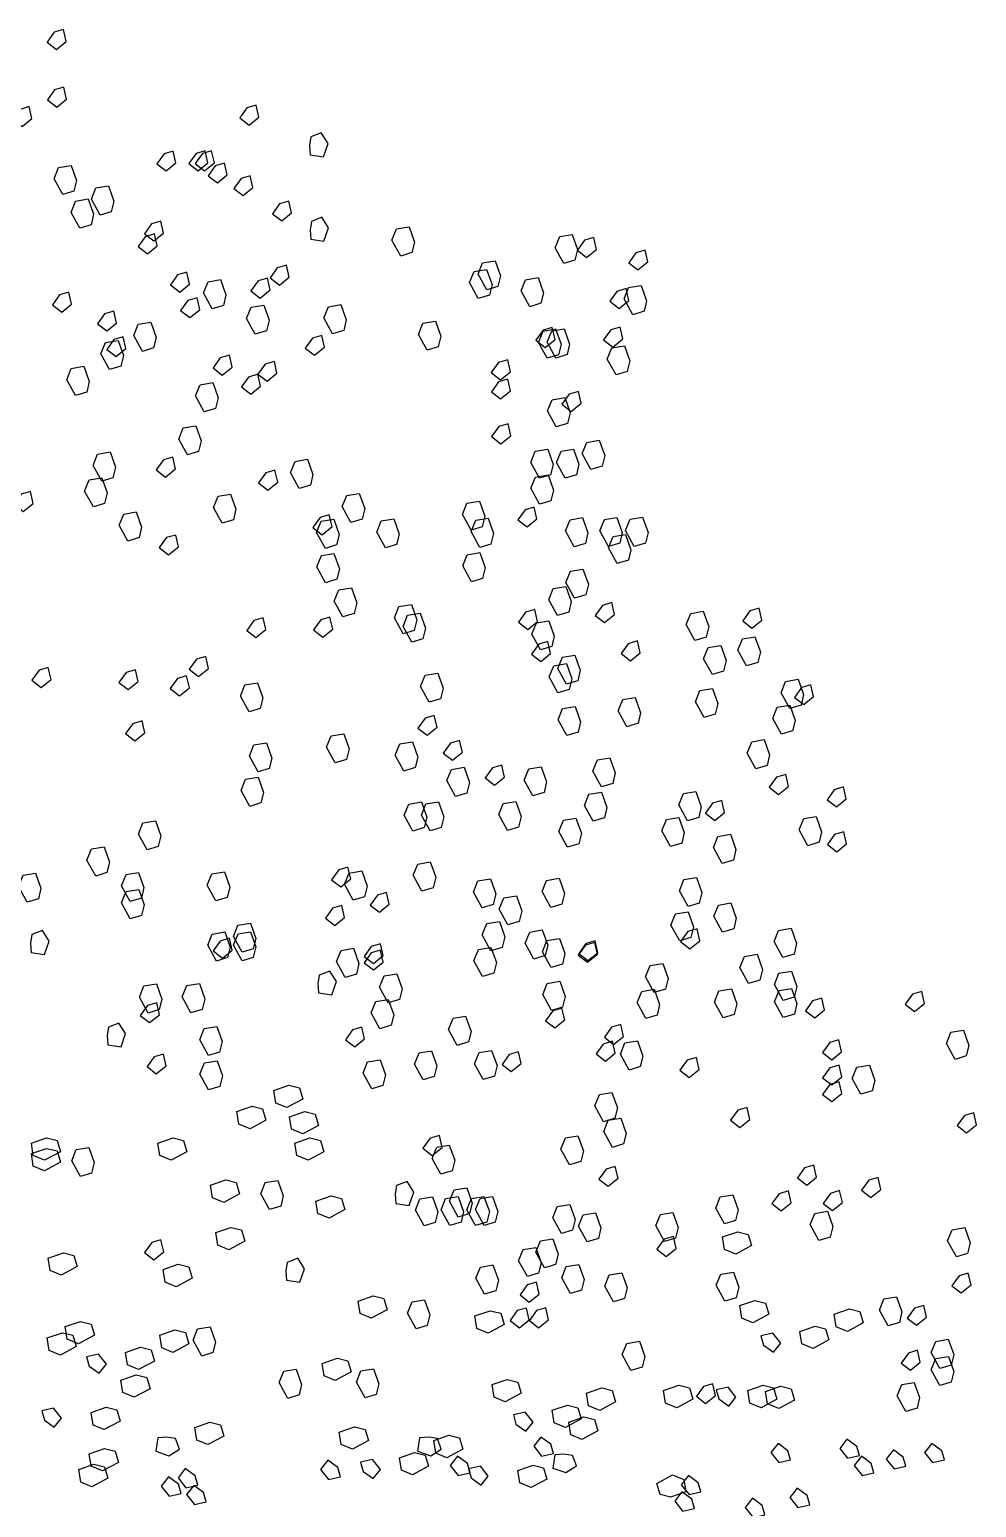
# Model space of a CAD drawing. Header units: millimetres. Extents: x 42.8 to 56.1, y 231.3 to 241.4.
# Drawn here: x 45.813 to 47.273, y 235.36 to 237.64 of the extents above; entities that cross this region are included whole.
import ezdxf

# ---------------------------------------------------------------- set-up
doc = ezdxf.new("R2010")
doc.units = ezdxf.units.MM
doc.layers.add('arbres', color=7, linetype='Continuous')

# ---------------------------------------------------------------- blocks, each defined once
blk = doc.blocks.new('arbre4')
at = {"layer": 'arbres'}
for points in [[(45.8397, 237.6208), (45.854, 237.6097), (45.8692, 237.622), (45.865, 237.6404), (45.8508, 237.6362)], [(45.8402, 237.5318), (45.8546, 237.5207), (45.8698, 237.5331), (45.8656, 237.5514), (45.8513, 237.5472)], [(45.7868, 237.5018), (45.8011, 237.4907), (45.8163, 237.5031), (45.8121, 237.5214), (45.7979, 237.5172)], [(46.1369, 237.5041), (46.1512, 237.493), (46.1664, 237.5053), (46.1622, 237.5236), (46.148, 237.5194)], [(46.2456, 237.4471), (46.266, 237.4442), (46.273, 237.4646), (46.2627, 237.4809), (46.2464, 237.4747), (46.2445, 237.4614)], [(46.0089, 237.4334), (46.0232, 237.4222), (46.0384, 237.4346), (46.0342, 237.4529), (46.02, 237.4487)], [(46.0583, 237.4337), (46.0726, 237.4226), (46.0878, 237.4349), (46.0836, 237.4532), (46.0694, 237.449)], [(46.0682, 237.4337), (46.0825, 237.4226), (46.0977, 237.4349), (46.0935, 237.4533), (46.0793, 237.4491)], [(45.8638, 237.3858), (45.8504, 237.4102), (45.8574, 237.4276), (45.8767, 237.4307), (45.885, 237.4073), (45.8811, 237.391)], [(46.088, 237.4148), (46.1024, 237.4037), (46.1176, 237.416), (46.1134, 237.4343), (46.0991, 237.4302)], [(46.1277, 237.3953), (46.142, 237.3842), (46.1572, 237.3965), (46.153, 237.4148), (46.1388, 237.4106)], [(45.8901, 237.3339), (45.8767, 237.3583), (45.8837, 237.3757), (45.9031, 237.3789), (45.9114, 237.3555), (45.9074, 237.3391)], [(45.9213, 237.3541), (45.9079, 237.3785), (45.915, 237.3959), (45.9343, 237.3991), (45.9426, 237.3757), (45.9386, 237.3593)], [(46.1872, 237.3561), (46.2016, 237.345), (46.2168, 237.3573), (46.2126, 237.3756), (46.1983, 237.3715)], [(45.9898, 237.3252), (46.0041, 237.3141), (46.0193, 237.3264), (46.0151, 237.3447), (46.0009, 237.3405)], [(46.2464, 237.3168), (46.2668, 237.3139), (46.2738, 237.3343), (46.2635, 237.3506), (46.2473, 237.3444), (46.2453, 237.3311)], [(46.3851, 237.2909), (46.3717, 237.3152), (46.3788, 237.3326), (46.3981, 237.3358), (46.4064, 237.3124), (46.4024, 237.2961)], [(45.98, 237.3054), (45.9944, 237.2942), (46.0096, 237.3066), (46.0054, 237.3249), (45.9911, 237.3207)], [(46.6368, 237.2792), (46.6234, 237.3036), (46.6304, 237.321), (46.6497, 237.3242), (46.658, 237.3008), (46.654, 237.2844)], [(46.6577, 237.2998), (46.672, 237.2887), (46.6872, 237.301), (46.6831, 237.3193), (46.6688, 237.3152)], [(46.7369, 237.2805), (46.7512, 237.2694), (46.7664, 237.2817), (46.7622, 237.3001), (46.748, 237.2959)], [(46.0298, 237.2464), (46.0442, 237.2352), (46.0594, 237.2476), (46.0552, 237.2659), (46.0409, 237.2617)], [(46.1836, 237.2572), (46.198, 237.2461), (46.2132, 237.2584), (46.209, 237.2768), (46.1947, 237.2726)], [(46.5047, 237.2254), (46.4913, 237.2498), (46.4983, 237.2672), (46.5177, 237.2703), (46.526, 237.2469), (46.522, 237.2306)], [(46.5179, 237.2387), (46.5045, 237.2631), (46.5115, 237.2805), (46.5308, 237.2837), (46.5391, 237.2603), (46.5351, 237.2439)], [(46.0944, 237.2095), (46.081, 237.2339), (46.088, 237.2513), (46.1073, 237.2545), (46.1156, 237.2311), (46.1117, 237.2147)], [(46.1541, 237.2373), (46.1684, 237.2261), (46.1836, 237.2385), (46.1794, 237.2568), (46.1652, 237.2526)], [(46.5842, 237.2127), (46.5708, 237.237), (46.5778, 237.2544), (46.5972, 237.2576), (46.6055, 237.2342), (46.6015, 237.2179)], [(46.7432, 237.2004), (46.7298, 237.2248), (46.7368, 237.2422), (46.7561, 237.2454), (46.7644, 237.222), (46.7605, 237.2056)], [(45.8479, 237.2155), (45.8622, 237.2044), (45.8774, 237.2167), (45.8732, 237.2351), (45.859, 237.2309)], [(46.0456, 237.2069), (46.0599, 237.1958), (46.0751, 237.2081), (46.0709, 237.2264), (46.0567, 237.2223)], [(46.7076, 237.221), (46.722, 237.2099), (46.7372, 237.2222), (46.733, 237.2406), (46.7187, 237.2364)], [(45.9172, 237.1863), (45.9316, 237.1752), (45.9468, 237.1875), (45.9426, 237.2058), (45.9284, 237.2017)], [(46.1608, 237.1702), (46.1474, 237.1946), (46.1545, 237.212), (46.1738, 237.2152), (46.1821, 237.1918), (46.1781, 237.1754)], [(46.28, 237.171), (46.2666, 237.1954), (46.2736, 237.2127), (46.2929, 237.2159), (46.3012, 237.1925), (46.2973, 237.1762)], [(45.9867, 237.1438), (45.9733, 237.1681), (45.9803, 237.1855), (45.9996, 237.1887), (46.0079, 237.1653), (46.004, 237.149)], [(46.4258, 237.1454), (46.4124, 237.1698), (46.4194, 237.1872), (46.4387, 237.1904), (46.447, 237.167), (46.4431, 237.1506)], [(46.5937, 237.161), (46.608, 237.1499), (46.6232, 237.1622), (46.619, 237.1805), (46.6048, 237.1763)], [(46.6112, 237.1334), (46.5978, 237.1577), (46.6048, 237.1751), (46.6242, 237.1783), (46.6325, 237.1549), (46.6285, 237.1386)], [(46.6244, 237.1335), (46.611, 237.1578), (46.6181, 237.1752), (46.6374, 237.1784), (46.6457, 237.155), (46.6417, 237.1387)], [(46.6981, 237.1616), (46.7125, 237.1505), (46.7277, 237.1629), (46.7235, 237.1812), (46.7092, 237.177)], [(45.9361, 237.1158), (45.9227, 237.1402), (45.9297, 237.1576), (45.9491, 237.1607), (45.9574, 237.1373), (45.9534, 237.121)], [(45.9316, 237.1469), (45.946, 237.1357), (45.9612, 237.1481), (45.957, 237.1664), (45.9427, 237.1622)], [(46.238, 237.1488), (46.2523, 237.1377), (46.2675, 237.15), (46.2633, 237.1683), (46.2491, 237.1642)], [(46.7173, 237.1076), (46.7039, 237.1319), (46.7109, 237.1493), (46.7303, 237.1525), (46.7386, 237.1291), (46.7346, 237.1128)], [(46.0956, 237.1182), (46.1099, 237.1071), (46.1251, 237.1195), (46.1209, 237.1378), (46.1067, 237.1336)], [(46.1648, 237.1088), (46.1791, 237.0977), (46.1943, 237.11), (46.1902, 237.1283), (46.1759, 237.1242)], [(46.5248, 237.1111), (46.5391, 237.1), (46.5543, 237.1123), (46.5502, 237.1306), (46.5359, 237.1265)], [(45.8834, 237.0757), (45.87, 237.1001), (45.877, 237.1175), (45.8964, 237.1207), (45.9047, 237.0973), (45.9007, 237.0809)], [(46.1395, 237.0889), (46.1539, 237.0777), (46.1691, 237.0901), (46.1649, 237.1084), (46.1506, 237.1042)], [(46.0822, 237.0505), (46.0688, 237.0749), (46.0758, 237.0923), (46.0951, 237.0955), (46.1034, 237.0721), (46.0994, 237.0557)], [(46.525, 237.0814), (46.5393, 237.0703), (46.5545, 237.0827), (46.5503, 237.101), (46.5361, 237.0968)], [(46.6338, 237.0624), (46.6482, 237.0512), (46.6634, 237.0636), (46.6592, 237.0819), (46.6449, 237.0777)], [(46.6251, 237.0275), (46.6117, 237.0519), (46.6187, 237.0692), (46.6381, 237.0724), (46.6464, 237.049), (46.6424, 237.0327)], [(46.0561, 236.9841), (46.0427, 237.0085), (46.0497, 237.0259), (46.0691, 237.0291), (46.0774, 237.0057), (46.0734, 236.9893)], [(46.5254, 237.0122), (46.5398, 237.0011), (46.555, 237.0135), (46.5508, 237.0318), (46.5365, 237.0276)], [(46.5992, 236.9479), (46.5858, 236.9722), (46.5928, 236.9896), (46.6121, 236.9928), (46.6204, 236.9694), (46.6164, 236.9531)], [(46.6389, 236.9481), (46.6255, 236.9725), (46.6325, 236.9899), (46.6518, 236.993), (46.6601, 236.9697), (46.6562, 236.9533)], [(46.6785, 236.9616), (46.6651, 236.986), (46.6721, 237.0034), (46.6915, 237.0065), (46.6998, 236.9832), (46.6958, 236.9668)], [(45.924, 236.9435), (45.9106, 236.9679), (45.9176, 236.9853), (45.9369, 236.9885), (45.9452, 236.9651), (45.9413, 236.9488)], [(46.0081, 236.9611), (46.0225, 236.9499), (46.0377, 236.9623), (46.0335, 236.9806), (46.0193, 236.9764)], [(46.2285, 236.9322), (46.2151, 236.9566), (46.2222, 236.974), (46.2415, 236.9772), (46.2498, 236.9538), (46.2458, 236.9375)], [(45.911, 236.9037), (45.8976, 236.9281), (45.9046, 236.9455), (45.9239, 236.9487), (45.9322, 236.9253), (45.9283, 236.9089)], [(46.1659, 236.9407), (46.1802, 236.9296), (46.1954, 236.9419), (46.1912, 236.9603), (46.177, 236.9561)], [(46.5994, 236.9081), (46.586, 236.9325), (46.593, 236.9499), (46.6124, 236.9531), (46.6207, 236.9297), (46.6167, 236.9133)], [(45.7886, 236.9079), (45.8029, 236.8968), (45.8181, 236.9091), (45.8139, 236.9274), (45.7997, 236.9233)], [(46.1097, 236.8785), (46.0963, 236.9029), (46.1034, 236.9203), (46.1227, 236.9234), (46.131, 236.9001), (46.127, 236.8837)], [(46.3083, 236.8798), (46.2949, 236.9042), (46.3019, 236.9215), (46.3213, 236.9247), (46.3296, 236.9013), (46.3256, 236.885)], [(46.4938, 236.8677), (46.4804, 236.8921), (46.4874, 236.9095), (46.5067, 236.9127), (46.515, 236.8893), (46.511, 236.8729)], [(46.5658, 236.884), (46.5801, 236.8729), (46.5953, 236.8852), (46.5911, 236.9035), (46.5769, 236.8993)], [(45.9643, 236.8511), (45.9509, 236.8755), (45.9579, 236.8928), (45.9772, 236.896), (45.9855, 236.8726), (45.9816, 236.8563)], [(46.2496, 236.8721), (46.264, 236.8609), (46.2792, 236.8733), (46.275, 236.8916), (46.2607, 236.8874)], [(46.2689, 236.8398), (46.2555, 236.8642), (46.2625, 236.8815), (46.2818, 236.8847), (46.2901, 236.8613), (46.2861, 236.845)], [(46.3615, 236.8404), (46.3481, 236.8648), (46.3552, 236.8821), (46.3745, 236.8853), (46.3828, 236.8619), (46.3788, 236.8456)], [(46.5072, 236.8413), (46.4938, 236.8657), (46.5008, 236.8831), (46.5201, 236.8862), (46.5284, 236.8629), (46.5244, 236.8465)], [(46.6528, 236.8422), (46.6394, 236.8666), (46.6464, 236.884), (46.6657, 236.8872), (46.674, 236.8638), (46.6701, 236.8475)], [(46.7057, 236.8426), (46.6923, 236.867), (46.6994, 236.8843), (46.7187, 236.8875), (46.727, 236.8641), (46.723, 236.8478)], [(46.7455, 236.8428), (46.7321, 236.8672), (46.7391, 236.8846), (46.7584, 236.8878), (46.7667, 236.8644), (46.7628, 236.848)], [(46.0126, 236.8409), (46.027, 236.8298), (46.0422, 236.8421), (46.038, 236.8604), (46.0238, 236.8563)], [(46.7192, 236.8162), (46.7058, 236.8406), (46.7128, 236.8579), (46.7321, 236.8611), (46.7404, 236.8377), (46.7364, 236.8214)], [(46.2692, 236.7868), (46.2558, 236.8112), (46.2628, 236.8286), (46.2822, 236.8317), (46.2905, 236.8084), (46.2865, 236.792)], [(46.4943, 236.7883), (46.4809, 236.8126), (46.4879, 236.83), (46.5072, 236.8332), (46.5155, 236.8098), (46.5115, 236.7935)], [(46.6533, 236.7628), (46.6399, 236.7872), (46.6469, 236.8045), (46.6663, 236.8077), (46.6746, 236.7843), (46.6706, 236.768)], [(46.296, 236.734), (46.2826, 236.7584), (46.2896, 236.7758), (46.309, 236.7789), (46.3173, 236.7555), (46.3133, 236.7392)], [(46.627, 236.7361), (46.6136, 236.7605), (46.6206, 236.7779), (46.6399, 236.7811), (46.6482, 236.7577), (46.6443, 236.7413)], [(46.3889, 236.7081), (46.3755, 236.7325), (46.3825, 236.7499), (46.4018, 236.753), (46.4101, 236.7297), (46.4061, 236.7133)], [(46.4022, 236.6949), (46.3888, 236.7193), (46.3958, 236.7367), (46.4151, 236.7399), (46.4234, 236.7165), (46.4195, 236.7002)], [(46.5668, 236.7258), (46.5811, 236.7147), (46.5963, 236.727), (46.5921, 236.7453), (46.5779, 236.7412)], [(46.6853, 236.7364), (46.6997, 236.7253), (46.7149, 236.7377), (46.7107, 236.756), (46.6964, 236.7518)], [(46.8391, 236.6977), (46.8257, 236.7221), (46.8327, 236.7395), (46.852, 236.7427), (46.8603, 236.7193), (46.8564, 236.7029)], [(46.9127, 236.728), (46.927, 236.7169), (46.9422, 236.7292), (46.938, 236.7475), (46.9238, 236.7434)], [(46.1476, 236.7132), (46.1619, 236.7021), (46.1771, 236.7144), (46.1729, 236.7328), (46.1587, 236.7286)], [(46.2506, 236.7139), (46.265, 236.7028), (46.2802, 236.7151), (46.276, 236.7334), (46.2617, 236.7293)], [(46.6008, 236.683), (46.5874, 236.7074), (46.5945, 236.7247), (46.6138, 236.7279), (46.6221, 236.7045), (46.6181, 236.6882)], [(46.5869, 236.6765), (46.6012, 236.6654), (46.6164, 236.6777), (46.6122, 236.696), (46.598, 236.6919)], [(46.7252, 236.6774), (46.7396, 236.6663), (46.7548, 236.6786), (46.7506, 236.6969), (46.7363, 236.6927)], [(46.9188, 236.6585), (46.9054, 236.6829), (46.9124, 236.7003), (46.9317, 236.7034), (46.94, 236.6801), (46.936, 236.6637)], [(46.059, 236.6534), (46.0733, 236.6422), (46.0885, 236.6546), (46.0844, 236.6729), (46.0701, 236.6687)], [(46.6409, 236.6302), (46.6275, 236.6546), (46.6345, 236.672), (46.6539, 236.6752), (46.6622, 236.6518), (46.6582, 236.6355)], [(46.8659, 236.6449), (46.8525, 236.6693), (46.8595, 236.6867), (46.8788, 236.6899), (46.8871, 236.6665), (46.8832, 236.6501)], [(45.8162, 236.6363), (45.8305, 236.6252), (45.8457, 236.6375), (45.8415, 236.6559), (45.8273, 236.6517)], [(45.9504, 236.6329), (45.9648, 236.6218), (45.98, 236.6341), (45.9758, 236.6524), (45.9615, 236.6482)], [(46.6278, 236.6169), (46.6143, 236.6413), (46.6214, 236.6587), (46.6407, 236.6619), (46.649, 236.6385), (46.645, 236.6221)], [(46.0296, 236.6235), (46.0439, 236.6124), (46.0591, 236.6247), (46.0549, 236.643), (46.0407, 236.6389)], [(46.1513, 236.5874), (46.1379, 236.6118), (46.1449, 236.6291), (46.1643, 236.6323), (46.1726, 236.6089), (46.1686, 236.5926)], [(46.4293, 236.6024), (46.4158, 236.6268), (46.4229, 236.6442), (46.4422, 236.6473), (46.4505, 236.6239), (46.4465, 236.6076)], [(46.9854, 236.5927), (46.972, 236.6171), (46.979, 236.6345), (46.9983, 236.6377), (47.0066, 236.6143), (47.0027, 236.5979)], [(46.9925, 236.6099), (47.0068, 236.5988), (47.022, 236.6111), (47.0178, 236.6294), (47.0036, 236.6252)], [(46.734, 236.5646), (46.7206, 236.589), (46.7276, 236.6064), (46.747, 236.6096), (46.7553, 236.5862), (46.7513, 236.5698)], [(46.8531, 236.5786), (46.8397, 236.603), (46.8467, 236.6204), (46.866, 236.6236), (46.8743, 236.6002), (46.8704, 236.5838)], [(46.4117, 236.5625), (46.426, 236.5514), (46.4412, 236.5637), (46.437, 236.582), (46.4228, 236.5779)], [(46.6414, 236.5508), (46.628, 236.5752), (46.635, 236.5925), (46.6544, 236.5957), (46.6627, 236.5723), (46.6587, 236.556)], [(46.9724, 236.5529), (46.959, 236.5773), (46.966, 236.5947), (46.9853, 236.5978), (46.9936, 236.5744), (46.9897, 236.5581)], [(45.9608, 236.5539), (45.9752, 236.5427), (45.9904, 236.5551), (45.9862, 236.5734), (45.9719, 236.5692)], [(46.1651, 236.4948), (46.1517, 236.5191), (46.1588, 236.5365), (46.1781, 236.5397), (46.1864, 236.5163), (46.1824, 236.5)], [(46.2842, 236.5088), (46.2708, 236.5331), (46.2778, 236.5505), (46.2972, 236.5537), (46.3055, 236.5303), (46.3015, 236.514)], [(46.3902, 236.4962), (46.3768, 236.5206), (46.3838, 236.538), (46.4032, 236.5411), (46.4115, 236.5177), (46.4075, 236.5014)], [(46.4507, 236.5239), (46.4651, 236.5128), (46.4803, 236.5251), (46.4761, 236.5435), (46.4618, 236.5393)], [(46.933, 236.4997), (46.9196, 236.524), (46.9266, 236.5414), (46.946, 236.5446), (46.9543, 236.5212), (46.9503, 236.5049)], [(46.6949, 236.4717), (46.6815, 236.496), (46.6885, 236.5134), (46.7078, 236.5166), (46.7161, 236.4932), (46.7122, 236.4769)], [(46.4699, 236.457), (46.4565, 236.4814), (46.4635, 236.4987), (46.4829, 236.5019), (46.4912, 236.4785), (46.4872, 236.4622)], [(46.5156, 236.4855), (46.53, 236.4744), (46.5452, 236.4867), (46.541, 236.5051), (46.5268, 236.5009)], [(46.589, 236.4577), (46.5756, 236.4821), (46.5827, 236.4995), (46.602, 236.5027), (46.6103, 236.4793), (46.6063, 236.4629)], [(46.9538, 236.4712), (46.9682, 236.4601), (46.9834, 236.4724), (46.9792, 236.4908), (46.9649, 236.4866)], [(46.1522, 236.4417), (46.1388, 236.4661), (46.1459, 236.4834), (46.1652, 236.4866), (46.1735, 236.4632), (46.1695, 236.4469)], [(47.0429, 236.452), (47.0572, 236.4409), (47.0724, 236.4532), (47.0683, 236.4716), (47.054, 236.4674)], [(46.404, 236.4036), (46.3906, 236.4279), (46.3977, 236.4453), (46.417, 236.4485), (46.4253, 236.4251), (46.4213, 236.4088)], [(46.4305, 236.4037), (46.4171, 236.4281), (46.4241, 236.4455), (46.4435, 236.4487), (46.4518, 236.4253), (46.4478, 236.4089)], [(46.5497, 236.4045), (46.5363, 236.4289), (46.5433, 236.4463), (46.5626, 236.4494), (46.5709, 236.426), (46.567, 236.4097)], [(46.682, 236.4186), (46.6686, 236.443), (46.6756, 236.4603), (46.6949, 236.4635), (46.7032, 236.4401), (46.6993, 236.4238)], [(46.8276, 236.4195), (46.8142, 236.4439), (46.8212, 236.4613), (46.8406, 236.4645), (46.8489, 236.4411), (46.8449, 236.4247)], [(46.8553, 236.4311), (46.8696, 236.4199), (46.8848, 236.4323), (46.8806, 236.4506), (46.8664, 236.4464)], [(46.6425, 236.3786), (46.6291, 236.403), (46.6361, 236.4204), (46.6555, 236.4235), (46.6638, 236.4001), (46.6598, 236.3838)], [(46.8014, 236.3796), (46.788, 236.404), (46.795, 236.4214), (46.8143, 236.4246), (46.8226, 236.4012), (46.8187, 236.3848)], [(47.0132, 236.381), (46.9998, 236.4054), (47.0068, 236.4227), (47.0262, 236.4259), (47.0345, 236.4025), (47.0305, 236.3862)], [(45.9938, 236.3745), (45.9804, 236.3988), (45.9874, 236.4162), (46.0068, 236.4194), (46.0151, 236.396), (46.0111, 236.3797)], [(46.881, 236.3536), (46.8676, 236.378), (46.8746, 236.3954), (46.8939, 236.3986), (46.9022, 236.3752), (46.8983, 236.3588)], [(47.0433, 236.3828), (47.0577, 236.3717), (47.0729, 236.384), (47.0687, 236.4024), (47.0545, 236.3982)], [(45.9146, 236.3342), (45.9012, 236.3586), (45.9082, 236.376), (45.9276, 236.3792), (45.9359, 236.3558), (45.9319, 236.3394)], [(46.4179, 236.3109), (46.4045, 236.3353), (46.4115, 236.3527), (46.4308, 236.3559), (46.4391, 236.3325), (46.4352, 236.3162)], [(45.809, 236.2938), (45.7956, 236.3182), (45.8026, 236.3356), (45.8219, 236.3387), (45.8302, 236.3154), (45.8263, 236.299)], [(45.9678, 236.2948), (45.9544, 236.3192), (45.9615, 236.3366), (45.9808, 236.3398), (45.9891, 236.3164), (45.9851, 236.3)], [(46.1002, 236.2957), (46.0868, 236.32), (46.0938, 236.3374), (46.1132, 236.3406), (46.1215, 236.3172), (46.1175, 236.3009)], [(46.2785, 236.3285), (46.2928, 236.3174), (46.308, 236.3297), (46.3038, 236.348), (46.2896, 236.3439)], [(46.312, 236.297), (46.2986, 236.3214), (46.3057, 236.3388), (46.325, 236.342), (46.3333, 236.3186), (46.3293, 236.3022)], [(46.5107, 236.285), (46.4973, 236.3094), (46.5043, 236.3268), (46.5237, 236.33), (46.532, 236.3066), (46.528, 236.2903)], [(46.6166, 236.2857), (46.6032, 236.3101), (46.6102, 236.3275), (46.6296, 236.3307), (46.6379, 236.3073), (46.6339, 236.2909)], [(46.8285, 236.2871), (46.815, 236.3115), (46.8221, 236.3288), (46.8414, 236.332), (46.8497, 236.3086), (46.8457, 236.2923)], [(45.968, 236.2683), (45.9546, 236.2927), (45.9616, 236.3101), (45.981, 236.3133), (45.9893, 236.2899), (45.9853, 236.2735)], [(46.338, 236.2893), (46.3524, 236.2782), (46.3676, 236.2905), (46.3634, 236.3089), (46.3492, 236.3047)], [(46.269, 236.2691), (46.2833, 236.258), (46.2985, 236.2703), (46.2943, 236.2887), (46.2801, 236.2845)], [(46.5506, 236.2588), (46.5372, 236.2832), (46.5442, 236.3006), (46.5636, 236.3037), (46.5719, 236.2804), (46.5679, 236.264)], [(46.8817, 236.2477), (46.8683, 236.2721), (46.8753, 236.2894), (46.8946, 236.2926), (46.9029, 236.2692), (46.899, 236.2529)], [(46.1404, 236.2165), (46.127, 236.2408), (46.1341, 236.2582), (46.1534, 236.2614), (46.1617, 236.238), (46.1577, 236.2217)], [(46.5244, 236.2189), (46.511, 236.2433), (46.518, 236.2607), (46.5373, 236.2638), (46.5456, 236.2405), (46.5417, 236.2241)], [(46.8156, 236.234), (46.8021, 236.2584), (46.8092, 236.2758), (46.8285, 236.279), (46.8368, 236.2556), (46.8328, 236.2392)], [(45.8153, 236.2161), (45.8357, 236.2132), (45.8427, 236.2336), (45.8324, 236.2499), (45.8161, 236.2437), (45.8142, 236.2304)], [(46.1008, 236.203), (46.0874, 236.2273), (46.0944, 236.2447), (46.1138, 236.2479), (46.1221, 236.2245), (46.1181, 236.2082)], [(46.0957, 236.2186), (46.11, 236.2075), (46.1252, 236.2198), (46.121, 236.2381), (46.1068, 236.2339)], [(46.1405, 236.2032), (46.1271, 236.2276), (46.1342, 236.245), (46.1535, 236.2481), (46.1618, 236.2248), (46.1578, 236.2084)], [(46.5907, 236.2061), (46.5773, 236.2305), (46.5843, 236.2478), (46.6036, 236.251), (46.6119, 236.2276), (46.6079, 236.2113)], [(46.6172, 236.193), (46.6038, 236.2174), (46.6108, 236.2348), (46.6302, 236.2379), (46.6385, 236.2146), (46.6345, 236.1982)], [(46.817, 236.2331), (46.8313, 236.222), (46.8465, 236.2343), (46.8424, 236.2526), (46.8281, 236.2484)], [(46.9746, 236.2085), (46.9612, 236.2329), (46.9682, 236.2503), (46.9875, 236.2535), (46.9958, 236.2301), (46.9919, 236.2138)], [(46.2996, 236.1777), (46.2862, 236.2021), (46.2932, 236.2195), (46.3125, 236.2227), (46.3208, 236.1993), (46.3169, 236.1829)], [(46.3287, 236.2102), (46.343, 236.1991), (46.3582, 236.2114), (46.354, 236.2297), (46.3398, 236.2255)], [(46.3287, 236.2003), (46.3431, 236.1892), (46.3583, 236.2015), (46.3541, 236.2198), (46.3398, 236.2157)], [(46.5114, 236.1791), (46.498, 236.2035), (46.505, 236.2208), (46.5244, 236.224), (46.5327, 236.2006), (46.5287, 236.1843)], [(46.659, 236.2123), (46.6734, 236.2012), (46.6886, 236.2135), (46.6844, 236.2318), (46.6701, 236.2277)], [(46.6597, 236.2147), (46.674, 236.2036), (46.6892, 236.2159), (46.685, 236.2342), (46.6708, 236.2301)], [(46.7763, 236.1543), (46.7629, 236.1787), (46.77, 236.196), (46.7893, 236.1992), (46.7976, 236.1758), (46.7936, 236.1595)], [(46.9219, 236.1685), (46.9085, 236.1929), (46.9155, 236.2102), (46.9348, 236.2134), (46.9431, 236.19), (46.9392, 236.1737)], [(46.2585, 236.1538), (46.2789, 236.1509), (46.2859, 236.1713), (46.2756, 236.1876), (46.2593, 236.1814), (46.2574, 236.1681)], [(46.366, 236.1384), (46.3526, 236.1628), (46.3596, 236.1802), (46.379, 236.1834), (46.3873, 236.16), (46.3833, 236.1436)], [(46.6176, 236.1268), (46.6042, 236.1512), (46.6113, 236.1685), (46.6306, 236.1717), (46.6389, 236.1483), (46.6349, 236.132)], [(46.975, 236.1423), (46.9616, 236.1667), (46.9686, 236.1841), (46.988, 236.1873), (46.9963, 236.1639), (46.9923, 236.1475)], [(45.9954, 236.1228), (45.982, 236.1472), (45.989, 236.1646), (46.0084, 236.1677), (46.0167, 236.1444), (46.0127, 236.128)], [(46.0616, 236.1232), (46.0482, 236.1476), (46.0552, 236.165), (46.0746, 236.1682), (46.0829, 236.1448), (46.0789, 236.1284)], [(46.7634, 236.1145), (46.75, 236.1389), (46.757, 236.1562), (46.7763, 236.1594), (46.7846, 236.136), (46.7806, 236.1197)], [(46.8825, 236.1152), (46.8691, 236.1396), (46.8761, 236.157), (46.8955, 236.1602), (46.9038, 236.1368), (46.8998, 236.1204)], [(46.9752, 236.1158), (46.9618, 236.1402), (46.9688, 236.1576), (46.9881, 236.1608), (46.9964, 236.1374), (46.9925, 236.121)], [(47.1635, 236.1364), (47.1778, 236.1253), (47.193, 236.1376), (47.1889, 236.156), (47.1746, 236.1518)], [(45.9834, 236.119), (45.9977, 236.1079), (46.0129, 236.1202), (46.0087, 236.1385), (45.9945, 236.1344)], [(46.353, 236.0986), (46.3396, 236.123), (46.3467, 236.1404), (46.366, 236.1435), (46.3743, 236.1202), (46.3703, 236.1038)], [(46.6086, 236.1108), (46.6229, 236.0997), (46.6381, 236.1121), (46.6339, 236.1304), (46.6197, 236.1262)], [(47.0095, 236.1264), (47.0238, 236.1152), (47.039, 236.1276), (47.0348, 236.1459), (47.0206, 236.1417)], [(45.9334, 236.0736), (45.9538, 236.0706), (45.9608, 236.0911), (45.9505, 236.1073), (45.9342, 236.1011), (45.9323, 236.0878)], [(46.0885, 236.0572), (46.0751, 236.0816), (46.0821, 236.0989), (46.1015, 236.1021), (46.1098, 236.0787), (46.1058, 236.0624)], [(46.4724, 236.0729), (46.459, 236.0973), (46.466, 236.1146), (46.4853, 236.1178), (46.4936, 236.0944), (46.4896, 236.0781)], [(46.6993, 236.0855), (46.7136, 236.0744), (46.7288, 236.0868), (46.7246, 236.1051), (46.7104, 236.1009)], [(46.2998, 236.0815), (46.3142, 236.0704), (46.3294, 236.0827), (46.3252, 236.101), (46.311, 236.0968)], [(46.6865, 236.0596), (46.7009, 236.0485), (46.7161, 236.0608), (46.7119, 236.0791), (46.6976, 236.0749)], [(46.7374, 236.0348), (46.724, 236.0592), (46.731, 236.0766), (46.7503, 236.0798), (46.7586, 236.0564), (46.7547, 236.0401)], [(47.0358, 236.0618), (47.0501, 236.0507), (47.0653, 236.063), (47.0611, 236.0813), (47.0469, 236.0772)], [(47.2404, 236.0513), (47.227, 236.0757), (47.234, 236.0931), (47.2533, 236.0962), (47.2616, 236.0728), (47.2577, 236.0565)], [(45.9938, 236.04), (46.0081, 236.0289), (46.0233, 236.0412), (46.0191, 236.0595), (46.0049, 236.0553)], [(46.4197, 236.0196), (46.4063, 236.0439), (46.4134, 236.0613), (46.4327, 236.0645), (46.441, 236.0411), (46.437, 236.0248)], [(46.5124, 236.0202), (46.499, 236.0445), (46.506, 236.0619), (46.5254, 236.0651), (46.5337, 236.0417), (46.5297, 236.0254)], [(46.5415, 236.0435), (46.5558, 236.0324), (46.5711, 236.0447), (46.5669, 236.063), (46.5526, 236.0588)], [(46.0888, 236.0042), (46.0754, 236.0286), (46.0825, 236.046), (46.1018, 236.0491), (46.1101, 236.0258), (46.1061, 236.0094)], [(46.3404, 236.0058), (46.327, 236.0302), (46.334, 236.0476), (46.3533, 236.0508), (46.3616, 236.0274), (46.3577, 236.011)], [(46.816, 236.0345), (46.8304, 236.0234), (46.8456, 236.0357), (46.8414, 236.0541), (46.8271, 236.0499)], [(47.036, 236.023), (47.0503, 236.0119), (47.0655, 236.0242), (47.0613, 236.0425), (47.0471, 236.0384)], [(47.0951, 235.9974), (47.0817, 236.0218), (47.0887, 236.0391), (47.1081, 236.0423), (47.1164, 236.0189), (47.1124, 236.0026)], [(46.2341, 235.99), (46.2097, 235.9768), (46.1923, 235.9839), (46.1893, 236.0033), (46.2127, 236.0114), (46.229, 236.0074)], [(47.0359, 235.9972), (47.0503, 235.9861), (47.0655, 235.9984), (47.0613, 236.0167), (47.047, 236.0126)], [(46.6982, 235.9551), (46.6848, 235.9795), (46.6918, 235.9969), (46.7111, 236.0001), (46.7194, 235.9767), (46.7155, 235.9603)], [(46.1772, 235.9575), (46.1528, 235.9443), (46.1354, 235.9514), (46.1324, 235.9708), (46.1558, 235.9789), (46.1721, 235.9749)], [(46.2585, 235.9494), (46.234, 235.9362), (46.2167, 235.9433), (46.2137, 235.9627), (46.2371, 235.9708), (46.2534, 235.9667)], [(46.8941, 235.9574), (46.9085, 235.9463), (46.9237, 235.9586), (46.9195, 235.9769), (46.9052, 235.9728)], [(47.2438, 235.9491), (47.2581, 235.938), (47.2733, 235.9503), (47.2691, 235.9686), (47.2549, 235.9645)], [(46.7117, 235.9155), (46.6983, 235.9399), (46.7053, 235.9572), (46.7246, 235.9604), (46.7329, 235.937), (46.729, 235.9207)], [(45.8602, 235.9088), (45.8358, 235.8955), (45.8184, 235.9027), (45.8154, 235.922), (45.8388, 235.9302), (45.8551, 235.9261)], [(46.0553, 235.9088), (46.0308, 235.8955), (46.0135, 235.9027), (46.0104, 235.922), (46.0339, 235.9302), (46.0502, 235.9261)], [(46.2666, 235.9088), (46.2422, 235.8955), (46.2248, 235.9027), (46.2218, 235.922), (46.2452, 235.9302), (46.2615, 235.9261)], [(46.4195, 235.9142), (46.4338, 235.903), (46.449, 235.9154), (46.4448, 235.9337), (46.4306, 235.9295)], [(46.4471, 235.874), (46.4337, 235.8984), (46.4408, 235.9158), (46.4601, 235.919), (46.4684, 235.8956), (46.4644, 235.8793)], [(46.6456, 235.8886), (46.6322, 235.9129), (46.6393, 235.9303), (46.6586, 235.9335), (46.6669, 235.9101), (46.6629, 235.8938)], [(45.8602, 235.8925), (45.8358, 235.8793), (45.8184, 235.8864), (45.8154, 235.9058), (45.8388, 235.9139), (45.8551, 235.9099)], [(45.8911, 235.8705), (45.8777, 235.8949), (45.8847, 235.9122), (45.9041, 235.9154), (45.9124, 235.892), (45.9084, 235.8757)], [(46.6909, 235.8665), (46.7052, 235.8554), (46.7204, 235.8677), (46.7162, 235.886), (46.702, 235.8818)], [(46.9972, 235.8684), (47.0116, 235.8573), (47.0268, 235.8696), (47.0226, 235.888), (47.0083, 235.8838)], [(46.1366, 235.8438), (46.1121, 235.8305), (46.0948, 235.8377), (46.0917, 235.857), (46.1152, 235.8652), (46.1315, 235.8611)], [(46.1827, 235.8194), (46.1693, 235.8438), (46.1763, 235.8611), (46.1957, 235.8643), (46.204, 235.8409), (46.2, 235.8246)], [(46.3778, 235.8289), (46.3982, 235.8259), (46.4052, 235.8464), (46.3949, 235.8626), (46.3786, 235.8564), (46.3767, 235.8431)], [(46.474, 235.808), (46.4606, 235.8324), (46.4677, 235.8497), (46.487, 235.8529), (46.4953, 235.8295), (46.4913, 235.8132)], [(47.0962, 235.8493), (47.1105, 235.8382), (47.1257, 235.8505), (47.1215, 235.8688), (47.1073, 235.8647)], [(46.2991, 235.8194), (46.2747, 235.8062), (46.2573, 235.8133), (46.2543, 235.8326), (46.2777, 235.8408), (46.294, 235.8367)], [(46.4212, 235.7944), (46.4078, 235.8188), (46.4148, 235.8362), (46.4341, 235.8393), (46.4424, 235.816), (46.4385, 235.7996)], [(46.4609, 235.7947), (46.4475, 235.819), (46.4545, 235.8364), (46.4739, 235.8396), (46.4822, 235.8162), (46.4782, 235.7999)], [(46.5006, 235.7949), (46.4872, 235.8193), (46.4942, 235.8367), (46.5136, 235.8399), (46.5219, 235.8165), (46.5179, 235.8001)], [(46.5138, 235.795), (46.5004, 235.8194), (46.5075, 235.8368), (46.5268, 235.8399), (46.5351, 235.8165), (46.5311, 235.8002)], [(46.6331, 235.7825), (46.6197, 235.8069), (46.6267, 235.8243), (46.646, 235.8275), (46.6543, 235.8041), (46.6504, 235.7877)], [(46.8845, 235.7974), (46.8711, 235.8218), (46.8782, 235.8391), (46.8975, 235.8423), (46.9058, 235.8189), (46.9018, 235.8026)], [(46.9579, 235.8286), (46.9723, 235.8175), (46.9875, 235.8298), (46.9833, 235.8482), (46.9691, 235.844)], [(47.037, 235.8291), (47.0513, 235.818), (47.0665, 235.8303), (47.0623, 235.8487), (47.0481, 235.8445)], [(46.6729, 235.7695), (46.6595, 235.7939), (46.6665, 235.8113), (46.6858, 235.8145), (46.6941, 235.7911), (46.6902, 235.7747)], [(46.792, 235.7703), (46.7786, 235.7947), (46.7857, 235.812), (46.805, 235.8152), (46.8133, 235.7918), (46.8093, 235.7755)], [(47.0303, 235.7718), (47.0169, 235.7962), (47.024, 235.8136), (47.0433, 235.8168), (47.0516, 235.7934), (47.0476, 235.777)], [(46.1447, 235.7706), (46.1202, 235.7574), (46.1029, 235.7645), (46.0999, 235.7839), (46.1233, 235.792), (46.1396, 235.788)], [(46.9265, 235.7639), (46.902, 235.7507), (46.8847, 235.7578), (46.8816, 235.7772), (46.9051, 235.7853), (46.9214, 235.7812)], [(47.2423, 235.7467), (47.2289, 235.7711), (47.2359, 235.7884), (47.2553, 235.7916), (47.2636, 235.7682), (47.2596, 235.7519)], [(45.99, 235.7532), (46.0043, 235.7421), (46.0195, 235.7544), (46.0153, 235.7728), (46.0011, 235.7686)], [(46.5806, 235.716), (46.5671, 235.7403), (46.5742, 235.7577), (46.5935, 235.7609), (46.6018, 235.7375), (46.5978, 235.7212)], [(46.6069, 235.7294), (46.5935, 235.7538), (46.6006, 235.7711), (46.6199, 235.7743), (46.6282, 235.7509), (46.6242, 235.7346)], [(46.7805, 235.7583), (46.7948, 235.7472), (46.8101, 235.7595), (46.8059, 235.7778), (46.7916, 235.7737)], [(45.8861, 235.7314), (45.8616, 235.7182), (45.8443, 235.7253), (45.8413, 235.7447), (45.8647, 235.7528), (45.881, 235.7487)], [(46.2092, 235.7105), (46.2296, 235.7076), (46.2366, 235.728), (46.2263, 235.7443), (46.2101, 235.738), (46.2081, 235.7248)], [(46.0634, 235.7138), (46.039, 235.7005), (46.0216, 235.7077), (46.0186, 235.727), (46.042, 235.7352), (46.0583, 235.7311)], [(46.5145, 235.689), (46.5011, 235.7134), (46.5081, 235.7308), (46.5275, 235.734), (46.5358, 235.7106), (46.5318, 235.6943)], [(46.6469, 235.6899), (46.6335, 235.7143), (46.6405, 235.7316), (46.6599, 235.7348), (46.6682, 235.7114), (46.6642, 235.6951)], [(46.7132, 235.6771), (46.6998, 235.7015), (46.7068, 235.7188), (46.7262, 235.722), (46.7345, 235.6986), (46.7305, 235.6823)], [(46.8853, 235.6782), (46.8719, 235.7026), (46.8789, 235.7199), (46.8983, 235.7231), (46.9066, 235.6997), (46.9026, 235.6834)], [(47.2355, 235.7019), (47.2498, 235.6908), (47.265, 235.7031), (47.2608, 235.7214), (47.2466, 235.7172)], [(46.5692, 235.6877), (46.5835, 235.6766), (46.5987, 235.6889), (46.5945, 235.7073), (46.5803, 235.7031)], [(46.3642, 235.665), (46.3397, 235.6518), (46.3224, 235.6589), (46.3193, 235.6783), (46.3428, 235.6864), (46.3591, 235.6823)], [(46.409, 235.6354), (46.3956, 235.6598), (46.4026, 235.6771), (46.4219, 235.6803), (46.4302, 235.6569), (46.4262, 235.6406)], [(46.5836, 235.6483), (46.5979, 235.6372), (46.6131, 235.6495), (46.6089, 235.6678), (46.5947, 235.6636)], [(46.953, 235.658), (46.9285, 235.6448), (46.9112, 235.6519), (46.9081, 235.6713), (46.9316, 235.6794), (46.9479, 235.6753)], [(47.1371, 235.64), (47.1237, 235.6644), (47.1307, 235.6818), (47.1501, 235.685), (47.1584, 235.6616), (47.1544, 235.6453)], [(47.1666, 235.652), (47.1809, 235.6409), (47.1961, 235.6532), (47.192, 235.6715), (47.1777, 235.6674)], [(45.9126, 235.6255), (45.8881, 235.6123), (45.8708, 235.6194), (45.8677, 235.6388), (45.8912, 235.6469), (45.9075, 235.6428)], [(46.5445, 235.642), (46.52, 235.6288), (46.5027, 235.6359), (46.4996, 235.6553), (46.5231, 235.6634), (46.5394, 235.6594)], [(46.5539, 235.6481), (46.5683, 235.637), (46.5835, 235.6493), (46.5793, 235.6676), (46.565, 235.6635)], [(47.0987, 235.6448), (47.0742, 235.6315), (47.0569, 235.6387), (47.0538, 235.658), (47.0773, 235.6662), (47.0936, 235.6621)], [(45.8846, 235.6081), (45.8601, 235.5949), (45.8428, 235.602), (45.8398, 235.6214), (45.8632, 235.6295), (45.8795, 235.6255)], [(46.0583, 235.6123), (46.0338, 235.599), (46.0165, 235.6062), (46.0134, 235.6255), (46.0369, 235.6337), (46.0532, 235.6296)], [(46.0782, 235.5935), (46.0648, 235.6179), (46.0719, 235.6353), (46.0912, 235.6385), (46.0995, 235.6151), (46.0955, 235.5988)], [(46.9603, 235.5993), (46.9715, 235.6135), (46.9593, 235.6288), (46.9409, 235.6247), (46.945, 235.6105)], [(47.0457, 235.6183), (47.0212, 235.605), (47.0039, 235.6122), (47.0008, 235.6315), (47.0243, 235.6397), (47.0406, 235.6356)], [(46.0053, 235.5858), (45.9808, 235.5725), (45.9635, 235.5797), (45.9605, 235.599), (45.9839, 235.6072), (46.0002, 235.6031)], [(46.7403, 235.5713), (46.7269, 235.5957), (46.734, 235.613), (46.7533, 235.6162), (46.7616, 235.5928), (46.7576, 235.5765)], [(47.1572, 235.5827), (47.1715, 235.5716), (47.1867, 235.584), (47.1825, 235.6023), (47.1683, 235.5981)], [(47.217, 235.5743), (47.2036, 235.5987), (47.2106, 235.6161), (47.2299, 235.6193), (47.2382, 235.5959), (47.2342, 235.5795)], [(45.9199, 235.5668), (45.9311, 235.581), (45.9189, 235.5963), (45.9006, 235.5922), (45.9046, 235.578)], [(46.3088, 235.5689), (46.2843, 235.5557), (46.267, 235.5628), (46.2639, 235.5822), (46.2874, 235.5903), (46.3037, 235.5862)], [(47.2171, 235.5478), (47.2037, 235.5722), (47.2107, 235.5896), (47.2301, 235.5928), (47.2384, 235.5694), (47.2344, 235.5531)], [(45.9984, 235.5431), (45.9739, 235.5299), (45.9566, 235.537), (45.9536, 235.5564), (45.977, 235.5645), (45.9933, 235.5605)], [(46.211, 235.5282), (46.1976, 235.5525), (46.2047, 235.5699), (46.224, 235.5731), (46.2323, 235.5497), (46.2283, 235.5334)], [(46.3302, 235.5289), (46.3168, 235.5533), (46.3238, 235.5707), (46.3432, 235.5739), (46.3515, 235.5505), (46.3475, 235.5341)], [(46.571, 235.5361), (46.5465, 235.5229), (46.5292, 235.53), (46.5261, 235.5494), (46.5496, 235.5575), (46.5659, 235.5534)], [(46.7167, 235.5229), (46.6922, 235.5096), (46.6749, 235.5168), (46.6718, 235.5361), (46.6952, 235.5443), (46.7116, 235.5402)], [(46.8356, 235.5269), (46.8111, 235.5136), (46.7938, 235.5208), (46.7907, 235.5401), (46.8142, 235.5483), (46.8305, 235.5442)], [(46.8413, 235.5313), (46.8556, 235.5202), (46.8708, 235.5325), (46.8666, 235.5508), (46.8524, 235.5467)], [(46.8911, 235.516), (46.9023, 235.5302), (46.8901, 235.5455), (46.8717, 235.5414), (46.8758, 235.5272)], [(46.9656, 235.5269), (46.9412, 235.5136), (46.9238, 235.5208), (46.9208, 235.5401), (46.9442, 235.5483), (46.9605, 235.5442)], [(46.9927, 235.5256), (46.9683, 235.5124), (46.9509, 235.5195), (46.9479, 235.5389), (46.9713, 235.547), (46.9876, 235.5429)], [(47.1644, 235.5078), (47.151, 235.5322), (47.158, 235.5495), (47.1774, 235.5527), (47.1857, 235.5293), (47.1817, 235.513)], [(45.8507, 235.4835), (45.8619, 235.4977), (45.8497, 235.513), (45.8314, 235.5089), (45.8354, 235.4947)], [(45.9523, 235.4931), (45.9279, 235.4799), (45.9105, 235.487), (45.9075, 235.5064), (45.9309, 235.5145), (45.9472, 235.5104)], [(46.6637, 235.4964), (46.6392, 235.4832), (46.6219, 235.4903), (46.6188, 235.5097), (46.6423, 235.5178), (46.6586, 235.5137)], [(46.1122, 235.47), (46.0877, 235.4568), (46.0704, 235.4639), (46.0673, 235.4832), (46.0908, 235.4914), (46.1071, 235.4873)], [(46.5783, 235.4774), (46.5895, 235.4916), (46.5773, 235.5069), (46.5589, 235.5029), (46.563, 235.4886)], [(46.6893, 235.4781), (46.6648, 235.4649), (46.6475, 235.472), (46.6444, 235.4914), (46.6679, 235.4995), (46.6842, 235.4954)], [(46.0103, 235.4671), (46.0072, 235.4468), (46.0276, 235.4396), (46.0439, 235.4498), (46.0378, 235.4661), (46.0246, 235.4681)], [(46.3353, 235.463), (46.3108, 235.4498), (46.2935, 235.4569), (46.2904, 235.4762), (46.3138, 235.4844), (46.3302, 235.4803)], [(46.4142, 235.4671), (46.4111, 235.4468), (46.4315, 235.4396), (46.4478, 235.4498), (46.4417, 235.4661), (46.4285, 235.4681)], [(46.4809, 235.4498), (46.4565, 235.4365), (46.4391, 235.4436), (46.4361, 235.463), (46.4595, 235.4712), (46.4758, 235.4671)], [(46.6015, 235.4685), (46.5903, 235.4542), (46.6025, 235.4389), (46.6208, 235.443), (46.6168, 235.4573)], [(47.0736, 235.4652), (47.0624, 235.451), (47.0746, 235.4357), (47.093, 235.4398), (47.0889, 235.454)], [(45.9496, 235.4294), (45.9252, 235.4161), (45.9078, 235.4233), (45.9048, 235.4426), (45.9282, 235.4508), (45.9445, 235.4467)], [(46.428, 235.4233), (46.4035, 235.41), (46.3862, 235.4172), (46.3831, 235.4365), (46.4066, 235.4447), (46.4229, 235.4406)], [(46.6227, 235.4411), (46.6196, 235.4207), (46.64, 235.4136), (46.6563, 235.4238), (46.6502, 235.4401), (46.6369, 235.4421)], [(46.9673, 235.4586), (46.9561, 235.4444), (46.9683, 235.4291), (46.9866, 235.4331), (46.9826, 235.4474)], [(47.1452, 235.4487), (47.134, 235.4345), (47.1462, 235.4192), (47.1646, 235.4233), (47.1605, 235.4375)], [(47.2045, 235.4586), (47.1933, 235.4444), (47.2056, 235.4291), (47.2239, 235.4331), (47.2198, 235.4474)], [(45.9334, 235.405), (45.9089, 235.3917), (45.8916, 235.3989), (45.8885, 235.4182), (45.912, 235.4264), (45.9283, 235.4223)], [(46.0529, 235.4198), (46.0417, 235.4055), (46.0539, 235.3903), (46.0722, 235.3943), (46.0682, 235.4086)], [(46.2729, 235.4327), (46.2616, 235.4185), (46.2739, 235.4032), (46.2922, 235.4073), (46.2881, 235.4215)], [(46.3426, 235.4043), (46.3538, 235.4185), (46.3416, 235.4338), (46.3232, 235.4297), (46.3273, 235.4155)], [(46.473, 235.4389), (46.4617, 235.4246), (46.474, 235.4093), (46.4923, 235.4134), (46.4882, 235.4276)], [(46.5091, 235.3941), (46.5203, 235.4083), (46.5081, 235.4236), (46.4897, 235.4195), (46.4938, 235.4053)], [(46.6107, 235.4037), (46.5862, 235.3905), (46.5689, 235.3976), (46.5658, 235.417), (46.5893, 235.4251), (46.6056, 235.4211)], [(47.0958, 235.4389), (47.0846, 235.4246), (47.0968, 235.4093), (47.1152, 235.4134), (47.1111, 235.4276)], [(46.027, 235.4069), (46.0158, 235.3926), (46.028, 235.3773), (46.0464, 235.3814), (46.0423, 235.3957)], [(46.7801, 235.397), (46.8046, 235.4103), (46.8219, 235.4031), (46.825, 235.3838), (46.8015, 235.3756), (46.7852, 235.3797)], [(46.8289, 235.4092), (46.8176, 235.3949), (46.8299, 235.3797), (46.8482, 235.3837), (46.8441, 235.398)], [(46.0658, 235.3939), (46.0546, 235.3797), (46.0668, 235.3644), (46.0852, 235.3685), (46.0811, 235.3827)], [(46.819, 235.3838), (46.8078, 235.3695), (46.82, 235.3543), (46.8383, 235.3583), (46.8343, 235.3726)], [(46.9277, 235.3739), (46.9165, 235.3597), (46.9287, 235.3444), (46.9471, 235.3485), (46.943, 235.3627)], [(46.9969, 235.3894), (46.9857, 235.3752), (46.9979, 235.3599), (47.0163, 235.364), (47.0122, 235.3782)]]:
    blk.add_lwpolyline(points, close=True, dxfattribs=at)

msp = doc.modelspace()

# ---------------------------------------------------------------- block references
msp.add_blockref('arbre4', (0, 0))

doc.saveas('drawing.dxf')
